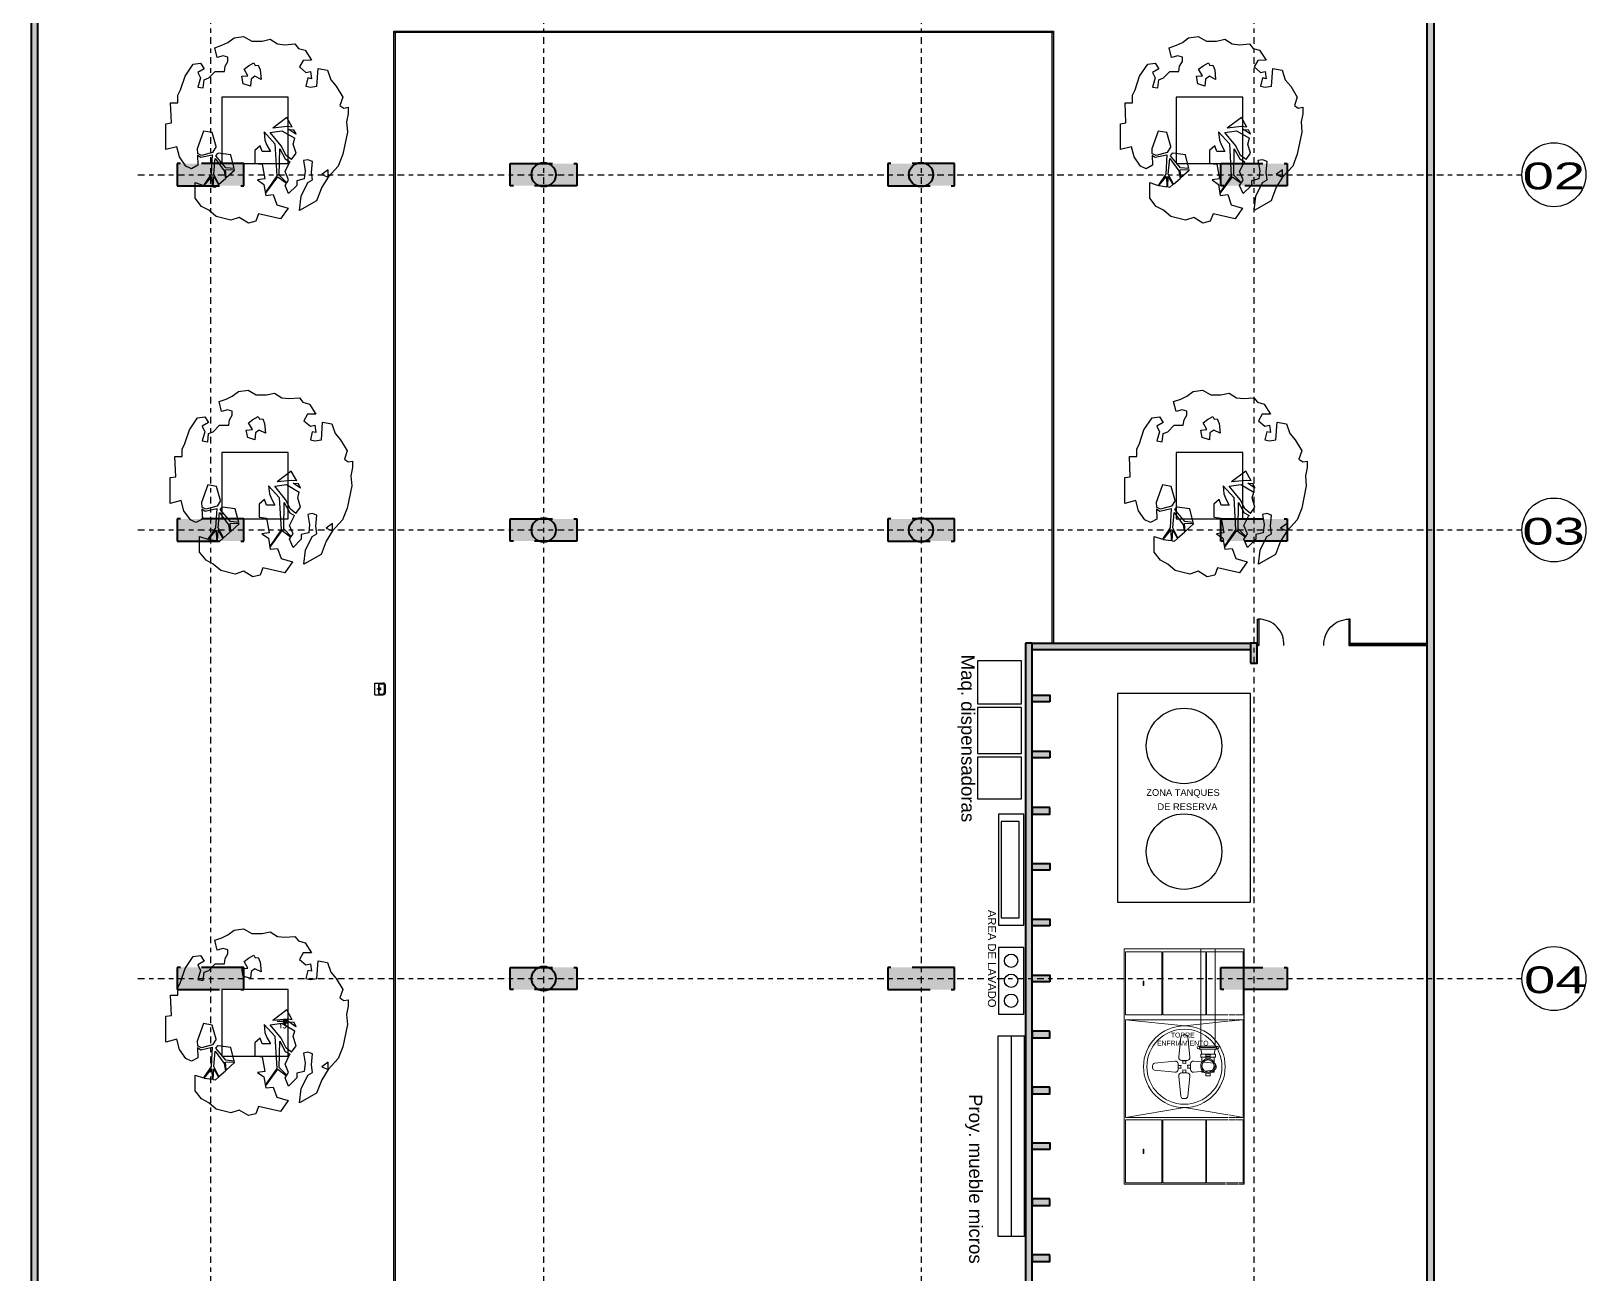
# Model space of a CAD drawing. Header units: millimetres. Extents: x -1568 to 288, y -22 to 892.
# Drawn here: x 238.93 to 273.95, y 0.4 to 28.36 of the extents above; entities that cross this region are included whole.
import ezdxf
from ezdxf.enums import TextEntityAlignment as Align

# ---------------------------------------------------------------- set-up
doc = ezdxf.new("R2010")
doc.units = ezdxf.units.MM
for name, pattern in [('CENTER', [0.7, 0.3, -0.2, 0, -0.2]), ('HIDDEN', [9.525, 6.35, -3.175]), ('HIDDEN2', [4.7625, 3.175, -1.5875])]:
    doc.linetypes.add(name, pattern=pattern)
doc.layers.add('-CN-GYD-BANDEJA TIPO ESCALERA', color=140, linetype='Continuous', lineweight=18)
doc.layers.add('TEXTOS', color=7, linetype='Continuous', lineweight=20)
for name, color, linetype in [('-Texto', 7, 'Continuous'), ('AMOBLAMIENTO', 252, 'Continuous'), ('AREA PARQUEO', 253, 'Continuous'), ('EJE-ESTRUCTURA', 254, 'CENTER'), ('GG_ILUMINACIÓN 13', 210, 'Continuous'), ('GG_PISO 9', 8, 'Continuous'), ('JCA_COTAS', 252, 'Continuous'), ('JCA_HATCH 254', 252, 'Continuous'), ('JCA_TEXTO1', 251, 'Continuous'), ('JCA_TEXTO2', 252, 'Continuous'), ('PLO_CORONA', 251, 'Continuous')]:
    doc.layers.add(name, color=color, linetype=linetype)
doc.layers.add('A-HATCH CONCRETO', color=7, linetype='Continuous', true_color=0xb8b8b8)
doc.layers.add('HACHTCOLUMNA', color=7, linetype='Continuous', true_color=0x404040)
for name, color, linetype, lineweight, true_color in [('Conductos-1', 3, 'Continuous', 18, 0x00ff00), ('Estructura', 7, 'Continuous', 40, 0x383838), ('Muro', 7, 'Continuous', 40, 0x2b2b2b)]:
    doc.layers.add(name, color=color, linetype=linetype, lineweight=lineweight, true_color=true_color)
doc.styles.add('0.11', font='arial.ttf', dxfattribs={"height": 0.11})
doc.styles.add('CORPORATIVO', font='simplex.shx')
doc.styles.add('ROMAN', font='ROMANS', dxfattribs={"width": 1.2})
doc.styles.get("Standard").update_dxf_attribs({"font": 'arial.ttf'})
doc.styles.add('style2', font='arial.ttf', dxfattribs={"width": 1.5})

# ---------------------------------------------------------------- blocks, each defined once
blk = doc.blocks.new('Estructura cubierta')
at = {"layer": 'HACHTCOLUMNA'}
h = blk.add_hatch(color=256, dxfattribs=at)
h.paths.add_polyline_path([(1954.25, -5885.749), (1954.25, -5886.249), (1955.75, -5886.249), (1955.75, -5885.749)])
h.paths.add_polyline_path([(1963.25, -5885.749), (1963.25, -5886.249), (1961.75, -5886.249), (1961.75, -5885.749)])
h.paths.add_polyline_path([(1970.25, -5885.749), (1970.25, -5886.249), (1971.75, -5886.249), (1971.75, -5885.749)])
h.paths.add_polyline_path([(1979.248, -5885.749), (1979.248, -5886.249), (1977.748, -5886.249), (1977.748, -5885.749)])
h.paths.add_polyline_path([(1979.248, -5875.649), (1979.248, -5876.149), (1977.748, -5876.149), (1977.748, -5875.649)])
h.paths.add_polyline_path([(1970.25, -5875.649), (1970.25, -5876.149), (1971.75, -5876.149), (1971.75, -5875.649)])
h.paths.add_polyline_path([(1963.25, -5875.649), (1963.25, -5876.149), (1961.75, -5876.149), (1961.75, -5875.649)])
h.paths.add_polyline_path([(1954.25, -5875.649), (1954.25, -5876.149), (1955.75, -5876.149), (1955.75, -5875.649)])
h.paths.add_polyline_path([(1954.25, -5867.649), (1954.25, -5868.149), (1955.75, -5868.149), (1955.75, -5867.649)])
h.paths.add_polyline_path([(1963.25, -5867.649), (1963.25, -5868.149), (1961.75, -5868.149), (1961.75, -5867.649)])
h.paths.add_polyline_path([(1970.25, -5867.649), (1970.25, -5868.149), (1971.75, -5868.149), (1971.75, -5867.649)])
h.paths.add_polyline_path([(1979.248, -5867.649), (1979.248, -5868.149), (1977.748, -5868.149), (1977.748, -5867.649)])
h.paths.add_polyline_path([(1962.75, -5859.124), (1962.25, -5859.124), (1962.25, -5857.624), (1962.75, -5857.624)])
h.paths.add_polyline_path([(1955.25, -5859.124), (1954.75, -5859.124), (1954.75, -5857.624), (1955.25, -5857.624)])
at = {"layer": 'EJE-ESTRUCTURA', "ltscale": 0.5}
for p, q in [((1955, -5855.354), (1955, -5914.914)), ((1962.5, -5855.354), (1962.5, -5914.914)), ((1971, -5855.354), (1971, -5914.914)), ((1978.498, -5855.354), (1978.498, -5914.914)), ((1978.498, -5855.354), (1978.498, -5914.914)), ((1953.363, -5867.899), (1984.533, -5867.899)), ((1953.363, -5875.899), (1984.533, -5875.899)), ((1953.363, -5885.999), (1984.533, -5885.999))]:
    blk.add_line(p, q, dxfattribs=at)
at = {"layer": 'Estructura', "linetype": 'HIDDEN2', "ltscale": 0.3}
for points in [[(1954.25, -5867.649), (1954.25, -5868.149), (1955.75, -5868.149), (1955.75, -5867.649)], [(1963.25, -5867.649), (1963.25, -5868.149), (1961.75, -5868.149), (1961.75, -5867.649)], [(1970.25, -5867.649), (1970.25, -5868.149), (1971.75, -5868.149), (1971.75, -5867.649)], [(1979.248, -5867.649), (1979.248, -5868.149), (1977.748, -5868.149), (1977.748, -5867.649)], [(1954.25, -5875.649), (1954.25, -5876.149), (1955.75, -5876.149), (1955.75, -5875.649)], [(1963.25, -5875.649), (1963.25, -5876.149), (1961.75, -5876.149), (1961.75, -5875.649)], [(1970.25, -5875.649), (1970.25, -5876.149), (1971.75, -5876.149), (1971.75, -5875.649)], [(1979.248, -5875.649), (1979.248, -5876.149), (1977.748, -5876.149), (1977.748, -5875.649)], [(1954.25, -5885.749), (1954.25, -5886.249), (1955.75, -5886.249), (1955.75, -5885.749)], [(1963.25, -5885.749), (1963.25, -5886.249), (1961.75, -5886.249), (1961.75, -5885.749)], [(1970.25, -5885.749), (1970.25, -5886.249), (1971.75, -5886.249), (1971.75, -5885.749)], [(1979.248, -5885.749), (1979.248, -5886.249), (1977.748, -5886.249), (1977.748, -5885.749)]]:
    blk.add_lwpolyline(points, close=True, dxfattribs=at)
at = {"layer": 'JCA_TEXTO1', "linetype": 'Continuous'}
for centre in [(1985.253, -5867.899), (1985.253, -5875.899), (1985.253, -5885.999)]:
    blk.add_circle(centre, 0.72, dxfattribs=at)
at = {"layer": 'JCA_TEXTO2', "style": 'style2', "width": 1.5}
for s, p in [('02', (1984.549, -5868.229)), ('03', (1984.542, -5876.229)), ('04', (1984.58, -5886.329))]:
    blk.add_text(s, height=0.6031, rotation=0.0293, dxfattribs=at).set_placement(p)
blk = doc.blocks.new('P8P1P161')
for p, q in [((-0.13, 0), (0.13, 0)), ((-0.13, 0), (-0.13, -0.123)), ((0.13, 0), (0.13, -0.123)), ((-0.13, -0.123), (-0.13, -0.19)), ((-0.115, -0.116), (-0.115, -0.183)), ((-0.1, -0.093), (0.1, -0.093)), ((-0.1, -0.101), (0.1, -0.101)), ((-0.08, -0.218), (0.08, -0.218)), ((-0.08, -0.24), (0.08, -0.24)), ((-0.024, -0.13), (-0.024, -0.114)), ((-0.024, -0.114), (-0.016, -0.114)), ((-0.016, -0.13), (-0.024, -0.13)), ((-0.016, -0.114), (-0.016, -0.13)), ((-0.004, -0.114), (0.004, -0.114)), ((-0.004, -0.13), (-0.004, -0.114)), ((0.004, -0.13), (-0.004, -0.13)), ((0.004, -0.114), (0.004, -0.13)), ((0.016, -0.13), (0.016, -0.114)), ((0.016, -0.114), (0.024, -0.114)), ((0.024, -0.13), (0.016, -0.13)), ((0.024, -0.114), (0.024, -0.13)), ((0.115, -0.116), (0.115, -0.183)), ((0.13, -0.123), (0.13, -0.19))]:
    blk.add_line(p, q)
blk.add_circle((0, -0.064), 0.00632)
for centre, radius, start, end in [((-0.1, -0.123), 0.03, 90, 180), ((-0.08, -0.19), 0.05, 180, 270), ((-0.1, -0.116), 0.0149, 90, 180), ((-0.08, -0.183), 0.0349, 180, 270), ((0.08, -0.183), 0.0349, 270, 0), ((0.08, -0.19), 0.05, 270, 0), ((0.1, -0.123), 0.03, 0, 90), ((0.1, -0.116), 0.0149, 0, 90)]:
    blk.add_arc(centre, radius, start, end)
at = {"style": 'ROMAN', "width": 1.2}
for tag, flags, p in [('CODIN', 3, (0.018, -0.647)), ('CODIN0', 1, (-0.032, -0.975))]:
    blk.add_attdef(tag, text='', height=0.21, dxfattribs=dict(at, flags=flags)).set_placement(p, align=Align.MIDDLE)
blk = doc.blocks.new('ap-2')
for points in [[(-184.365, -96.715), (-184.25, -96.709), (-184.209, -96.782), (-184.24, -96.844), (-184.343, -96.916), (-184.457, -96.947), (-184.426, -97.071), (-184.716, -97.071), (-184.726, -97.009), (-184.954, -97.019), (-184.954, -96.936), (-185.037, -96.936), (-185.099, -96.905), (-185.254, -96.855), (-185.389, -96.763), (-185.399, -96.68), (-185.337, -96.639), (-185.295, -96.711), (-185.233, -96.68), (-185.13, -96.711), (-185.12, -96.649), (-185.213, -96.639), (-185.233, -96.587), (-185.306, -96.515), (-185.306, -96.412), (-185.367, -96.404), (-185.418, -96.373), (-185.465, -96.372), (-185.48, -96.425), (-185.461, -96.494), (-185.572, -96.521), (-185.601, -96.441), (-185.632, -96.373), (-185.685, -96.303), (-185.699, -96.195), (-185.647, -96.102), (-185.647, -95.988), (-185.668, -95.896), (-185.616, -95.813), (-185.606, -95.73), (-185.616, -95.617), (-185.564, -95.576), (-185.544, -95.503), (-185.431, -95.43), (-185.43, -95.524), (-185.357, -95.565), (-185.295, -95.493), (-185.306, -95.441), (-185.223, -95.431), (-185.233, -95.472), (-185.14, -95.493), (-185.13, -95.441), (-185.14, -95.369), (-185.34, -95.356), (-185.32, -95.251), (-185.213, -95.214), (-185.14, -95.152), (-185.016, -95.079), (-184.923, -95.11), (-184.892, -95.068), (-184.902, -95.017), (-184.83, -95.017), (-184.737, -95.037), (-184.623, -95.027), (-184.374, -95.079), (-184.24, -95.13), (-184.116, -95.244), (-184.199, -95.244), (-184.147, -95.316), (-184.116, -95.244), (-184.002, -95.316), (-183.849, -95.373), (-183.741, -95.565), (-183.901, -95.547), (-184.054, -95.471), (-184.085, -95.419), (-184.168, -95.43), (-184.292, -95.419), (-184.312, -95.471), (-184.302, -95.522), (-184.188, -95.502), (-184.095, -95.512), (-184.074, -95.595), (-184.023, -95.595), (-183.93, -95.688), (-184.023, -95.729), (-184.047, -95.713)], [(-184.678, -95.647), (-184.788, -95.708), (-184.669, -95.868)], [(-184.678, -95.647), (-184.685, -95.704), (-184.669, -95.868)], [(-184.598, -95.606), (-184.652, -95.685), (-184.648, -95.63)], [(-184.598, -95.606), (-184.602, -95.605), (-184.648, -95.63)], [(-184.619, -95.895), (-184.639, -95.763), (-184.554, -95.618)], [(-184.625, -95.965), (-184.533, -95.955), (-184.476, -95.932), (-184.406, -95.894), (-184.406, -95.987), (-184.468, -96.008), (-184.416, -96.069), (-184.271, -96.069), (-184.261, -95.987), (-184.095, -95.956), (-184.085, -96.038), (-184.033, -95.966), (-183.909, -95.946), (-183.919, -95.863), (-183.805, -95.822), (-183.767, -95.695), (-183.645, -95.78), (-183.702, -96.028), (-183.702, -96.028), (-183.619, -96.059), (-183.598, -96.142), (-183.661, -96.245), (-183.63, -96.338), (-183.671, -96.503), (-183.743, -96.586), (-183.743, -96.586), (-183.785, -96.668), (-183.878, -96.74), (-184.054, -96.74), (-184.023, -96.647), (-184.023, -96.646)], [(-184.313, -95.655), (-184.359, -95.717), (-184.469, -95.772), (-184.619, -95.895)], [(-184.313, -95.655), (-184.385, -95.605), (-184.488, -95.636), (-184.554, -95.618)], [(-184.053, -95.708), (-184.139, -95.793), (-184.435, -95.789), (-184.321, -95.726), (-184.29, -95.671)], [(-184.053, -95.708), (-184.085, -95.688), (-184.178, -95.729), (-184.281, -95.677), (-184.29, -95.671)], [(-184.12, -95.809), (-184.047, -95.713)], [(-184.625, -95.965), (-184.492, -95.843), (-184.13, -95.823)], [(-184.13, -95.823), (-183.939, -95.951)], [(-183.93, -95.949), (-184.12, -95.809)], [(-185.333, -96.19), (-185.369, -96.14), (-185.403, -96.079), (-185.373, -96.064), (-185.377, -96.03), (-185.325, -96.009), (-185.216, -95.999), (-185.251, -96.068), (-185.22, -96.112), (-185.14, -96.119), (-185.166, -96.199), (-185.252, -96.215), (-185.256, -96.146), (-185.333, -96.19)], [(-184.212, -96.3), (-184.366, -96.338), (-184.385, -96.482), (-184.386, -96.483)], [(-184.212, -96.3), (-184.221, -96.394), (-184.356, -96.508), (-184.386, -96.483)], [(-184.037, -96.473), (-184.15, -96.532), (-184.324, -96.516), (-184.186, -96.414), (-184.102, -96.4)], [(-184.111, -96.39), (-184.194, -96.296), (-184.203, -96.298)], [(-184.111, -96.39), (-184.198, -96.398), (-184.203, -96.298)], [(-184.037, -96.473), (-184.102, -96.4)], [(-184.459, -96.504), (-184.617, -96.549), (-184.633, -96.647), (-184.435, -96.718), (-184.382, -96.716)], [(-184.459, -96.504), (-184.395, -96.544), (-184.36, -96.67), (-184.382, -96.716)], [(-184.365, -96.715), (-184.34, -96.678), (-184.368, -96.548), (-184.15, -96.56), (-184.023, -96.646)], [(-184.006, -96.537), (-184.123, -96.532), (-184.032, -96.479)], [(-184.021, -96.639), (-184.123, -96.552), (-184.007, -96.549)], [(-184.006, -96.537), (-184.002, -96.513), (-184.032, -96.479)], [(-184.021, -96.639), (-184.007, -96.549)]]:
    blk.add_lwpolyline(points)
blk = doc.blocks.new('GG_SPOT JARDIN')
for p, q in [((-30, 45), (-30, -25)), ((30, 45), (-30, 45)), ((-4, 57), (-4, 61)), ((-2, 45), (-2, 65)), ((-2, 65), (2, 65)), ((2, 65), (2, 68)), ((2, 68), (8, 68)), ((2, 65), (2, 45)), ((2, 54), (2, 50)), ((2, 50), (8, 50)), ((8, 68), (8, 65)), ((8, 65), (8, 54)), ((8, 50), (8, 54)), ((10, 57), (10, 61)), ((30, -25), (30, 45)), ((-30, -25), (30, -25)), ((-30, -27), (30, -27)), ((-30, -27), (-30, -45)), ((-30, -45), (30, -45)), ((30, -45), (30, -27))]:
    blk.add_line(p, q)
at = {"color": 8}
for p, q in [((-28, -25), (-28, 45)), ((-26, -25), (-26, 45)), ((-23, -25), (-23, 45)), ((-19, -25), (-19, 45)), ((-15, -25), (-15, 45)), ((-11, -25), (-11, 45)), ((-6, -25), (-6, 45)), ((0, -25), (0, 45)), ((6, -25), (6, 45)), ((11, -25), (11, 45)), ((15, -25), (15, 45)), ((19, -25), (19, 45)), ((23, -25), (23, 45)), ((26, -25), (26, 45)), ((28, -25), (28, 45))]:
    blk.add_line(p, q, dxfattribs=at)
for points in [[(-5, 45), (-5, 47), (-2, 47)], [(-4, 61), (-2, 61)], [(-4, 57), (-2, 57)], [(2, 47), (5, 47), (5, 45)], [(10, 61), (8, 61)], [(10, 57), (8, 57)], [(-28, -25), (-28, -27)], [(28, -25), (28, -27)]]:
    blk.add_lwpolyline(points)
at = {"color": 61, "true_color": 0xedee99}
blk.add_lwpolyline([(0, -45), (0, -184)], dxfattribs=at)
for start, end in [(244.3538, 170.4059), (189.5941, 211.845)]:
    blk.add_arc((8, 59), 12, start, end)
at = {"color": 7, "style": 'CORPORATIVO', "flags": 1}
for tag, p in [('TIPOCONTROL', (-37, 0)), ('CONTROL', (-37, 10)), ('ACTUADOR', (-37, -10))]:
    blk.add_attdef(tag, text='', height=2, dxfattribs=at).set_placement(p, align=Align.MIDDLE_RIGHT)
at = {"color": 7, "style": 'CORPORATIVO'}
blk.add_attdef('IDENTIFICACION', text='', height=2, dxfattribs=at).set_placement((2, 111), align=Align.BOTTOM_CENTER)
at = {"color": 7, "style": 'CORPORATIVO', "flags": 1}
for tag, p in [('FABRICANTE', (32, 16)), ('REFERENCIA', (32, 5)), ('LOCALIZACION', (32, -5)), ('POTENCIA', (32, -16))]:
    blk.add_attdef(tag, text='', height=2, dxfattribs=at).set_placement(p, align=Align.MIDDLE_LEFT)
at = {"color": 7, "style": 'CORPORATIVO'}
blk.add_attdef('CIRCUITO', text='', height=2, dxfattribs=at).set_placement((55, -79), align=Align.TOP_LEFT)
blk = doc.blocks.new('a.a')
at = {"layer": 'Conductos-1', "color": 251, "true_color": 0x636466}
for p, q in [((523793.629, -272221.356), (523790.929, -272221.356)), ((523790.929, -272221.356), (523790.929, -272226.656)), ((523792.657, -272221.366), (523792.657, -272221.416)), ((523792.981, -272221.416), (523792.981, -272221.366)), ((523793.629, -272226.656), (523793.629, -272221.356)), ((523793.63, -272221.356), (523793.629, -272221.356)), ((523793.629, -272226.656), (523793.629, -272221.356)), ((523793.63, -272221.356), (523793.63, -272226.656)), ((523791.779, -272221.426), (523790.959, -272221.426)), ((523790.959, -272221.426), (523790.959, -272222.846)), ((523791.779, -272222.846), (523791.779, -272221.426)), ((523792.767, -272221.426), (523791.799, -272221.426)), ((523791.799, -272221.426), (523791.799, -272222.846)), ((523792.657, -272221.436), (523792.657, -272222.156)), ((523792.767, -272222.165), (523792.767, -272221.426)), ((523793.614, -272221.426), (523792.787, -272221.426)), ((523792.787, -272221.426), (523792.787, -272222.165)), ((523792.981, -272222.156), (523792.981, -272221.436)), ((523793.614, -272222.846), (523793.614, -272221.426)), ((523791.377, -272222.086), (523791.362, -272222.086)), ((523791.362, -272222.086), (523791.362, -272222.186)), ((523791.377, -272222.186), (523791.377, -272222.086)), ((523791.362, -272222.186), (523791.377, -272222.186)), ((523792.657, -272222.156), (523792.657, -272222.836)), ((523792.767, -272222.846), (523792.767, -272222.165)), ((523792.787, -272222.165), (523792.787, -272222.846)), ((523792.981, -272222.836), (523792.981, -272222.156)), ((523790.959, -272222.846), (523791.779, -272222.846)), ((523790.959, -272225.153), (523790.959, -272222.953)), ((523792.286, -272223.092), (523790.959, -272222.953)), ((523790.959, -272222.953), (523793.267, -272222.953)), ((523791.799, -272222.846), (523792.767, -272222.846)), ((523793.267, -272222.99), (523792.286, -272223.092)), ((523792.657, -272222.856), (523792.657, -272222.943)), ((523792.657, -272222.963), (523792.657, -272223.161)), ((523792.787, -272222.846), (523793.267, -272222.846)), ((523792.981, -272222.943), (523792.981, -272222.856)), ((523792.981, -272223.395), (523792.981, -272222.963)), ((523793.287, -272222.846), (523793.436, -272222.846)), ((523793.287, -272222.953), (523793.436, -272222.953)), ((523793.436, -272222.972), (523793.287, -272222.987)), ((523793.456, -272222.846), (523793.614, -272222.846)), ((523793.614, -272222.953), (523793.456, -272222.97)), ((523793.456, -272222.953), (523793.614, -272222.953)), ((523793.614, -272222.953), (523793.614, -272225.153)), ((523792.208, -272223.342), (523792.16, -272223.801)), ((523792.311, -272223.297), (523792.259, -272223.297)), ((523792.41, -272223.801), (523792.362, -272223.342)), ((523792.657, -272223.183), (523792.657, -272223.243)), ((523792.657, -272223.264), (523792.657, -272223.58)), ((523792.981, -272223.514), (523792.981, -272223.426)), ((523792.635, -272223.56), (523792.601, -272223.56)), ((523792.601, -272223.606), (523792.635, -272223.606)), ((523792.628, -272223.548), (523792.628, -272223.618)), ((523792.628, -272223.548), (523792.981, -272223.548)), ((523793.009, -272223.618), (523792.628, -272223.618)), ((523792.635, -272223.606), (523792.635, -272223.56)), ((523792.654, -272223.731), (523792.654, -272223.801)), ((523792.654, -272223.731), (523792.819, -272223.731)), ((523792.819, -272223.801), (523792.654, -272223.801)), ((523792.981, -272223.58), (523792.657, -272223.58)), ((523792.657, -272223.618), (523792.682, -272223.731)), ((523792.682, -272223.803), (523792.682, -272223.801)), ((523792.682, -272223.811), (523792.682, -272223.803)), ((523792.682, -272223.819), (523792.682, -272223.811)), ((523792.682, -272223.826), (523792.682, -272223.819)), ((523792.682, -272223.834), (523792.682, -272223.826)), ((523792.682, -272223.842), (523792.682, -272223.834)), ((523792.682, -272223.85), (523792.682, -272223.842)), ((523792.682, -272223.857), (523792.682, -272223.85)), ((523792.682, -272223.865), (523792.682, -272223.857)), ((523792.682, -272223.872), (523792.682, -272223.865)), ((523792.868, -272223.743), (523792.769, -272223.743)), ((523792.769, -272223.789), (523792.769, -272223.743)), ((523792.868, -272223.78), (523792.769, -272223.78)), ((523792.769, -272223.803), (523792.769, -272223.78)), ((523792.769, -272223.789), (523792.868, -272223.789)), ((523792.769, -272223.84), (523792.769, -272223.803)), ((523792.819, -272223.731), (523792.984, -272223.731)), ((523792.984, -272223.801), (523792.819, -272223.801)), ((523792.868, -272223.743), (523792.868, -272223.789)), ((523792.868, -272223.78), (523792.868, -272223.803)), ((523792.868, -272223.803), (523792.868, -272223.84)), ((523792.955, -272223.731), (523792.981, -272223.618)), ((523792.955, -272223.801), (523792.955, -272223.809)), ((523792.955, -272223.809), (523792.955, -272223.817)), ((523792.955, -272223.817), (523792.955, -272223.824)), ((523792.955, -272223.824), (523792.955, -272223.832)), ((523792.955, -272223.832), (523792.955, -272223.84)), ((523792.955, -272223.84), (523792.955, -272223.847)), ((523792.955, -272223.847), (523792.955, -272223.855)), ((523792.955, -272223.855), (523792.955, -272223.863)), ((523792.955, -272223.863), (523792.955, -272223.87)), ((523792.955, -272223.87), (523792.955, -272223.877)), ((523792.981, -272223.58), (523792.981, -272223.549)), ((523792.984, -272223.801), (523792.984, -272223.731)), ((523793.003, -272223.585), (523793.003, -272223.606)), ((523793.003, -272223.606), (523793.015, -272223.606)), ((523793.004, -272223.548), (523793.009, -272223.548)), ((523793.009, -272223.558), (523793.009, -272223.548)), ((523793.009, -272223.618), (523793.009, -272223.596)), ((523793.037, -272223.56), (523793.01, -272223.56)), ((523793.631, -272223.67), (523793.631, -272224.37)), ((523791.57, -272223.986), (523791.57, -272224.038)), ((523792.074, -272223.887), (523791.615, -272223.935)), ((523791.615, -272224.089), (523792.074, -272224.137)), ((523792.145, -272224.074), (523792.145, -272223.95)), ((523792.215, -272223.984), (523792.149, -272223.984)), ((523792.149, -272223.984), (523792.149, -272224.046)), ((523792.149, -272224.046), (523792.215, -272224.046)), ((523792.223, -272223.872), (523792.347, -272223.872)), ((523792.347, -272224.152), (523792.223, -272224.152)), ((523792.254, -272223.877), (523792.254, -272223.943)), ((523792.316, -272223.877), (523792.254, -272223.877)), ((523792.254, -272224.082), (523792.254, -272224.148)), ((523792.254, -272224.148), (523792.316, -272224.148)), ((523792.316, -272223.943), (523792.316, -272223.877)), ((523792.316, -272224.148), (523792.316, -272224.082)), ((523792.421, -272223.981), (523792.355, -272223.981)), ((523792.355, -272224.043), (523792.421, -272224.043)), ((523792.421, -272224.043), (523792.421, -272223.981)), ((523792.425, -272223.95), (523792.425, -272224.074)), ((523792.955, -272223.935), (523792.496, -272223.887)), ((523792.496, -272224.137), (523792.955, -272224.089)), ((523792.682, -272223.879), (523792.682, -272223.872)), ((523792.682, -272223.886), (523792.682, -272223.879)), ((523792.682, -272223.893), (523792.682, -272223.886)), ((523792.682, -272223.896), (523792.682, -272223.893)), ((523792.682, -272223.984), (523792.682, -272223.982)), ((523792.682, -272223.987), (523792.682, -272223.984)), ((523792.682, -272223.989), (523792.682, -272223.987)), ((523792.682, -272223.991), (523792.682, -272223.989)), ((523792.682, -272223.993), (523792.682, -272223.991)), ((523792.682, -272223.995), (523792.682, -272223.993)), ((523792.682, -272223.996), (523792.682, -272223.995)), ((523792.682, -272223.997), (523792.682, -272223.996)), ((523792.682, -272223.996), (523792.682, -272223.996)), ((523792.682, -272223.999), (523792.682, -272223.997)), ((523792.682, -272223.997), (523792.682, -272223.997)), ((523792.682, -272224.004), (523792.682, -272223.999)), ((523792.683, -272224.009), (523792.682, -272224.004)), ((523792.682, -272224.108), (523792.682, -272224.088)), ((523792.682, -272224.134), (523792.682, -272224.128)), ((523792.682, -272224.134), (523792.728, -272224.134)), ((523792.683, -272224.015), (523792.683, -272224.009)), ((523792.684, -272224.02), (523792.683, -272224.015)), ((523792.685, -272224.026), (523792.684, -272224.02)), ((523792.686, -272224.031), (523792.685, -272224.026)), ((523792.688, -272224.036), (523792.686, -272224.031)), ((523792.69, -272224.041), (523792.688, -272224.036)), ((523792.691, -272224.047), (523792.69, -272224.041)), ((523792.694, -272224.052), (523792.691, -272224.047)), ((523792.696, -272224.057), (523792.694, -272224.052)), ((523792.698, -272224.061), (523792.696, -272224.057)), ((523792.701, -272224.066), (523792.698, -272224.061)), ((523792.704, -272224.071), (523792.701, -272224.066)), ((523792.707, -272224.075), (523792.704, -272224.071)), ((523792.71, -272224.08), (523792.707, -272224.075)), ((523792.713, -272224.084), (523792.71, -272224.08)), ((523792.717, -272224.088), (523792.713, -272224.084)), ((523792.721, -272224.092), (523792.717, -272224.088)), ((523792.725, -272224.096), (523792.721, -272224.092)), ((523792.729, -272224.1), (523792.725, -272224.096)), ((523792.732, -272224.102), (523792.729, -272224.1)), ((523792.761, -272224.121), (523792.759, -272224.12)), ((523792.766, -272224.123), (523792.761, -272224.121)), ((523792.771, -272224.125), (523792.766, -272224.123)), ((523792.769, -272224.191), (523792.769, -272224.155)), ((523792.769, -272224.215), (523792.769, -272224.191)), ((523792.769, -272224.215), (523792.868, -272224.215)), ((523792.776, -272224.127), (523792.771, -272224.125)), ((523792.781, -272224.128), (523792.776, -272224.127)), ((523792.786, -272224.13), (523792.781, -272224.128)), ((523792.792, -272224.131), (523792.786, -272224.13)), ((523792.797, -272224.132), (523792.792, -272224.131)), ((523792.802, -272224.133), (523792.797, -272224.132)), ((523792.808, -272224.133), (523792.802, -272224.133)), ((523792.813, -272224.133), (523792.808, -272224.133)), ((523792.819, -272224.134), (523792.813, -272224.133)), ((523792.82, -272224.134), (523792.819, -272224.134)), ((523792.826, -272224.133), (523792.82, -272224.134)), ((523792.831, -272224.133), (523792.826, -272224.133)), ((523792.836, -272224.132), (523792.831, -272224.133)), ((523792.842, -272224.132), (523792.836, -272224.132)), ((523792.847, -272224.131), (523792.842, -272224.132)), ((523792.853, -272224.129), (523792.847, -272224.131)), ((523792.858, -272224.128), (523792.853, -272224.129)), ((523792.863, -272224.126), (523792.858, -272224.128)), ((523792.868, -272224.124), (523792.863, -272224.126)), ((523792.873, -272224.122), (523792.868, -272224.124)), ((523792.868, -272224.155), (523792.868, -272224.191)), ((523792.868, -272224.191), (523792.868, -272224.215)), ((523792.878, -272224.12), (523792.873, -272224.122)), ((523792.883, -272224.117), (523792.878, -272224.12)), ((523792.888, -272224.115), (523792.883, -272224.117)), ((523792.892, -272224.112), (523792.888, -272224.115)), ((523792.897, -272224.109), (523792.892, -272224.112)), ((523792.901, -272224.106), (523792.897, -272224.109)), ((523792.903, -272224.105), (523792.901, -272224.106)), ((523792.955, -272224.134), (523792.91, -272224.134)), ((523792.928, -272224.079), (523792.926, -272224.082)), ((523792.931, -272224.074), (523792.928, -272224.079)), ((523792.934, -272224.07), (523792.931, -272224.074)), ((523792.937, -272224.065), (523792.934, -272224.07)), ((523792.94, -272224.06), (523792.937, -272224.065)), ((523792.942, -272224.055), (523792.94, -272224.06)), ((523792.944, -272224.05), (523792.942, -272224.055)), ((523792.946, -272224.045), (523792.944, -272224.05)), ((523792.948, -272224.04), (523792.946, -272224.045)), ((523792.95, -272224.035), (523792.948, -272224.04)), ((523792.951, -272224.03), (523792.95, -272224.035)), ((523792.952, -272224.024), (523792.951, -272224.03)), ((523792.953, -272224.019), (523792.952, -272224.024)), ((523792.954, -272224.013), (523792.953, -272224.019)), ((523792.955, -272224.008), (523792.954, -272224.013)), ((523792.955, -272223.877), (523792.955, -272223.884)), ((523792.955, -272223.884), (523792.955, -272223.891)), ((523792.955, -272223.891), (523792.955, -272223.898)), ((523792.955, -272223.898), (523792.955, -272223.905)), ((523792.955, -272223.981), (523792.955, -272223.984)), ((523792.955, -272223.984), (523792.955, -272223.986)), ((523792.955, -272223.986), (523792.955, -272223.989)), ((523792.955, -272223.989), (523792.955, -272223.991)), ((523792.955, -272223.991), (523792.955, -272223.993)), ((523792.955, -272223.993), (523792.955, -272223.994)), ((523792.955, -272223.994), (523792.955, -272223.995)), ((523792.955, -272223.995), (523792.955, -272223.996)), ((523792.955, -272223.996), (523792.955, -272223.997)), ((523792.955, -272223.997), (523792.955, -272224.003)), ((523792.955, -272223.997), (523792.955, -272223.997)), ((523792.955, -272223.997), (523792.955, -272223.997)), ((523792.955, -272224.003), (523792.955, -272224.008)), ((523792.955, -272224.099), (523792.955, -272224.134)), ((523793, -272224.038), (523793, -272223.986)), ((523792.16, -272224.223), (523792.208, -272224.682)), ((523792.362, -272224.682), (523792.41, -272224.223)), ((523792.259, -272224.727), (523792.311, -272224.727)), ((523790.959, -272225.153), (523792.286, -272224.932)), ((523793.267, -272225.153), (523790.959, -272225.153)), ((523791.779, -272225.206), (523790.959, -272225.206)), ((523790.959, -272225.206), (523790.959, -272226.626)), ((523791.779, -272226.626), (523791.779, -272225.206)), ((523792.767, -272225.206), (523791.799, -272225.206)), ((523791.799, -272225.206), (523791.799, -272226.626)), ((523793.267, -272225.096), (523792.286, -272224.932)), ((523792.767, -272225.805), (523792.767, -272225.206)), ((523793.267, -272225.206), (523792.787, -272225.206)), ((523792.787, -272225.206), (523792.787, -272226.103)), ((523793.436, -272225.124), (523793.287, -272225.099)), ((523793.436, -272225.153), (523793.287, -272225.153)), ((523793.436, -272225.206), (523793.287, -272225.206)), ((523793.614, -272225.153), (523793.456, -272225.127)), ((523793.614, -272225.153), (523793.456, -272225.153)), ((523793.614, -272225.206), (523793.456, -272225.206)), ((523793.614, -272226.626), (523793.614, -272225.206)), ((523791.377, -272225.866), (523791.362, -272225.866)), ((523791.362, -272225.866), (523791.362, -272225.966)), ((523791.362, -272225.966), (523791.377, -272225.966)), ((523791.377, -272225.966), (523791.377, -272225.866)), ((523792.767, -272226.626), (523792.767, -272225.805)), ((523792.787, -272226.103), (523792.787, -272226.626)), ((523790.929, -272226.656), (523793.215, -272226.656)), ((523790.959, -272226.626), (523791.779, -272226.626)), ((523791.799, -272226.626), (523792.767, -272226.626)), ((523792.787, -272226.626), (523793.215, -272226.626)), ((523793.235, -272226.626), (523793.488, -272226.626)), ((523793.235, -272226.656), (523793.488, -272226.656)), ((523793.508, -272226.626), (523793.614, -272226.626)), ((523793.508, -272226.656), (523793.629, -272226.656)), ((523793.629, -272226.656), (523793.63, -272226.656))]:
    blk.add_line(p, q, dxfattribs=at)
for centre, radius, start, end in [((523792.286, -272224.012), 0.92, 90, 270), ((523792.286, -272224.012), 0.845, 90, 270), ((523792.286, -272224.012), 0.92, 270, 90), ((523792.286, -272224.012), 0.845, 270, 90), ((523792.259, -272223.348), 0.0508, 90, 174), ((523792.311, -272223.348), 0.0508, 6, 90), ((523792.223, -272223.809), 0.0635, 173, 270), ((523792.347, -272223.809), 0.0635, 270, 7), ((523792.601, -272223.583), 0.0233, 90, 270), ((523792.819, -272223.997), 0.165, 90, 142.3893), ((523792.819, -272223.997), 0.137, 90, 135.0594), ((523792.819, -272223.997), 0.137, 33.5295, 134.4564), ((523792.819, -272223.997), 0.165, 105.8136, 107.4576), ((523792.819, -272223.997), 0.165, 90, 103.6276), ((523792.819, -272223.997), 0.165, 25.0195, 90), ((523792.819, -272223.997), 0.165, 76.3724, 90), ((523792.819, -272223.997), 0.137, 33.2204, 90), ((523792.819, -272223.997), 0.165, 72.5424, 74.1864), ((523793.037, -272223.583), 0.0233, 274.4547, 90), ((523791.62, -272223.986), 0.0508, 96, 180), ((523791.62, -272224.038), 0.0508, 180, 264), ((523792.082, -272223.95), 0.0635, 0, 97), ((523792.082, -272224.074), 0.0635, 263, 0), ((523792.223, -272224.215), 0.0635, 90, 187), ((523792.289, -272224.015), 0.08, 156.9677, 203.0323), ((523792.285, -272224.016), 0.08, 66.9677, 113.0323), ((523792.285, -272224.008), 0.08, 246.9677, 293.0323), ((523792.347, -272224.215), 0.0635, 353, 90), ((523792.281, -272224.012), 0.08, 336.9677, 23.0323), ((523792.488, -272223.95), 0.0635, 83, 180), ((523792.488, -272224.074), 0.0635, 180, 277), ((523792.819, -272223.997), 0.165, 150.4917, 221.6422), ((523792.819, -272223.997), 0.137, 144.8694, 180), ((523792.819, -272223.997), 0.137, 144.9316, 230.9653), ((523792.819, -272223.997), 0.137, 180, 231.3352), ((523792.819, -272223.997), 0.165, 230.9527, 270), ((523792.819, -272223.997), 0.137, 244.6072, 270), ((523792.819, -272223.997), 0.137, 245.0261, 306.8246), ((523792.819, -272223.997), 0.165, 252.5424, 254.1864), ((523792.819, -272223.997), 0.165, 256.3724, 270), ((523792.819, -272223.997), 0.165, 270, 321.0609), ((523792.819, -272223.997), 0.137, 270, 307.2877), ((523792.819, -272223.997), 0.165, 270, 283.6276), ((523792.819, -272223.997), 0.165, 285.8136, 287.4576), ((523792.819, -272223.997), 0.137, 321.049, 23.0799), ((523792.819, -272223.997), 0.137, 321.3209, 0), ((523792.819, -272223.997), 0.137, 0, 23.1018), ((523792.95, -272223.986), 0.0508, 0, 84), ((523792.95, -272224.038), 0.0508, 276, 0), ((523792.819, -272223.997), 0.165, 331.017, 13.942), ((523792.259, -272224.677), 0.0508, 186, 270), ((523792.311, -272224.677), 0.0508, 270, 354)]:
    blk.add_arc(centre, radius, start, end, dxfattribs=at)
blk = doc.blocks.new('PUERTA BAÑOS')
at = {"layer": 'AMOBLAMIENTO'}
h = blk.add_hatch(color=255, dxfattribs=at)
edge = h.paths.add_edge_path()
edge.add_line((-0.008, 0.002), (-0.008, -0.628))
edge.add_arc((-0.013, -0.628), 0.005, -90, 0, ccw=False)
edge.add_line((-0.013, -0.633), (-0.033, -0.633))
edge.add_arc((-0.033, -0.628), 0.005, 180, 270, ccw=False)
edge.add_line((-0.038, -0.628), (-0.038, -0.003))
edge.add_arc((-0.032, -0.003), 0.005, 90, 180, ccw=False)
edge.add_line((-0.033, 0.002), (-0.008, 0.002))
for p, q in [((0, 0), (-0.005, 0)), ((0, -0.06), (0, 0)), ((-0.03, -0.005), (-0.03, -0.02)), ((-0.005, 0), (-0.025, 0)), ((-0.025, -0.025), (-0.005, -0.025)), ((-0.005, -0.025), (-0.005, 0)), ((-0.005, 0), (-0.005, -0.06)), ((-0.005, -0.06), (0, -0.06))]:
    blk.add_line(p, q, dxfattribs=at)
blk.add_lwpolyline([(-0.008, 0.002), (-0.008, -0.628, -0.414214), (-0.013, -0.633), (-0.033, -0.633, -0.414214), (-0.038, -0.628), (-0.038, -0.003, -0.414214), (-0.033, 0.002)], format="xyb", close=True, dxfattribs=at)
blk.add_circle((-0.022, -0.013), 0.0025, dxfattribs=at)
at = {"layer": 'AMOBLAMIENTO', "ltscale": 0.1}
blk.add_arc((-0.034, -0.026), 0.607, 177.5483, 270.1437, dxfattribs=at)
at = {"layer": 'AMOBLAMIENTO'}
for centre, start, end in [((-0.025, -0.005), 90, 180), ((-0.025, -0.02), 180, 270)]:
    blk.add_arc(centre, 0.005, start, end, dxfattribs=at)
blk = doc.blocks.new('A$C2b4e84c0')
at = {"layer": 'A-HATCH CONCRETO', "ltscale": 0.01}
h = blk.add_hatch(color=256, dxfattribs=at)
h.dxf.hatch_style = 1
h.paths.add_polyline_path([(-1.393, 18.349), (-1.543, 18.349), (-1.543, -35.957), (-1.393, -35.957)])
h = blk.add_hatch(color=256, dxfattribs=at)
h.dxf.hatch_style = 1
h.paths.add_polyline_path([(30.049, -30.046), (29.899, -30.046), (29.899, 18.193), (30.049, 18.193)])
h = blk.add_hatch(color=256, dxfattribs=at)
h.dxf.hatch_style = 1
h.paths.add_polyline_path([(20.852, -18.157), (20.852, -18.007), (26.073, -18.007), (26.073, -18.157)])
h.paths.add_polyline_path([(20.851, -2.553), (20.852, -18.007), (21.002, -18.007), (21.001, -2.553)])
h.paths.add_polyline_path([(21.001, -2.553), (25.923, -2.553), (25.923, -2.703), (21.001, -2.703)])
h.paths.add_polyline_path([(25.923, -3.003), (26.073, -3.003), (26.073, -2.553), (25.923, -2.553)])
at = {"layer": 'A-HATCH CONCRETO', "linetype": 'HIDDEN', "ltscale": 0.3}
h = blk.add_hatch(color=256, dxfattribs=at)
h.dxf.hatch_style = 1
h.paths.add_polyline_path([(21.402, -3.877), (21.001, -3.877), (21.001, -3.727), (21.402, -3.727)])
h.paths.add_polyline_path([(21.402, -5.141), (21.001, -5.141), (21.001, -4.991), (21.402, -4.991)])
h.paths.add_polyline_path([(21.402, -6.255), (21.001, -6.255), (21.001, -6.405), (21.402, -6.405)])
h.paths.add_polyline_path([(21.402, -7.664), (21.001, -7.664), (21.001, -7.514), (21.402, -7.514)])
h.paths.add_polyline_path([(21.402, -8.923), (21.001, -8.923), (21.001, -8.773), (21.402, -8.773)])
h.paths.add_polyline_path([(21.402, -10.182), (21.001, -10.182), (21.001, -10.032), (21.402, -10.032)])
h.paths.add_polyline_path([(21.402, -11.291), (21.001, -11.291), (21.001, -11.441), (21.402, -11.441)])
h.paths.add_polyline_path([(21.402, -12.55), (21.001, -12.55), (21.001, -12.7), (21.402, -12.7)])
h.paths.add_polyline_path([(21.402, -13.959), (21.001, -13.959), (21.001, -13.809), (21.402, -13.809)])
h.paths.add_polyline_path([(21.402, -15.068), (21.001, -15.068), (21.001, -15.219), (21.402, -15.219)])
h.paths.add_polyline_path([(21.402, -16.328), (21.001, -16.328), (21.001, -16.478), (21.402, -16.478)])
at = {"layer": 'JCA_HATCH 254'}
h = blk.add_hatch(color=256, dxfattribs=at)
h.dxf.hatch_style = 1
h.paths.add_polyline_path([(6.628, 11.227), (21.481, 11.227), (21.481, 11.196), (6.628, 11.196)])
h = blk.add_hatch(color=256, dxfattribs=at)
h.dxf.hatch_style = 1
h.paths.add_polyline_path([(6.628, 11.197), (6.658, 11.197), (6.658, -23.607), (6.628, -23.607)])
h = blk.add_hatch(color=256, dxfattribs=at)
h.dxf.hatch_style = 1
h.paths.add_polyline_path([(21.451, 11.196), (21.481, 11.196), (21.481, -2.553), (21.451, -2.553)])
blk.add_line((6.628, 11.227), (21.002, 11.226))
for points in [[(6.628, 11.227), (21.481, 11.227), (21.481, 11.196), (6.628, 11.196)], [(6.628, 11.197), (6.658, 11.197), (6.658, -23.607), (6.628, -23.607)], [(21.451, 11.196), (21.481, 11.196), (21.481, -2.553), (21.451, -2.553)]]:
    blk.add_lwpolyline(points, close=True)
at = {"layer": 'AMOBLAMIENTO'}
blk.add_line((20.528, -11.406), (20.528, -15.906), dxfattribs=at)
for points in [[(20.759, -3.92), (20.759, -2.953), (19.77, -2.953), (19.77, -3.92)], [(20.759, -5.042), (20.759, -4.001), (19.77, -4.001), (19.77, -5.042)], [(20.759, -6.064), (20.759, -5.123), (19.77, -5.123), (19.77, -6.064)], [(20.813, -8.906), (20.813, -6.406), (20.243, -6.406), (20.243, -8.906)], [(20.303, -8.741), (20.711, -8.741), (20.711, -6.572), (20.303, -6.572)], [(20.813, -10.906), (20.813, -9.406), (20.243, -9.406), (20.243, -10.906)], [(20.828, -15.906), (20.828, -11.406), (20.228, -11.406), (20.228, -15.906)]]:
    blk.add_lwpolyline(points, close=True, dxfattribs=at)
for centre in [(20.528, -9.706), (20.528, -10.156), (20.528, -10.606)]:
    blk.add_circle(centre, 0.15, dxfattribs=at)
at = {"layer": 'AREA PARQUEO'}
for points in [[(2.75, 9.738), (2.75, 8.243), (4.25, 8.243), (4.25, 9.738)], [(24.248, 9.738), (24.248, 8.243), (25.748, 8.243), (25.748, 9.738)], [(2.75, 1.738), (2.75, 0.243), (4.25, 0.243), (4.25, 1.738)], [(24.248, 1.738), (24.248, 0.243), (25.748, 0.243), (25.748, 1.738)], [(2.75, -10.357), (2.75, -11.852), (4.25, -11.852), (4.25, -10.357)]]:
    blk.add_lwpolyline(points, close=True, dxfattribs=at)
at = {"layer": 'Estructura', "ltscale": 0.01}
for centre in [(10, 7.993), (18.501, 7.993), (10.001, -0.007), (18.501, -0.007), (10, -10.107)]:
    blk.add_circle(centre, 0.273, dxfattribs=at)
at = {"layer": 'JCA_COTAS'}
blk.add_lwpolyline([(25.923, -3.69), (22.923, -3.69), (22.923, -8.39), (25.923, -8.39)], close=True, dxfattribs=at)
for centre in [(24.423, -4.87), (24.423, -7.249)]:
    blk.add_circle(centre, 0.85, dxfattribs=at)
at = {"layer": 'JCA_HATCH 254', "linetype": 'Continuous', "ltscale": 0.3, "transparency": 33554687}
for p, q in [((28.166, -2.611), (29.899, -2.611)), ((28.173, -2.567), (29.899, -2.567)), ((28.173, -2.582), (29.899, -2.582)), ((28.173, -2.597), (29.899, -2.597))]:
    blk.add_line(p, q, dxfattribs=at)
blk.add_lwpolyline([(28.173, -2.611), (28.173, -2.553), (29.899, -2.553), (29.899, -2.611)], dxfattribs=at)
at = {"layer": 'Muro'}
for points in [[(-1.543, -35.957), (-1.393, -35.957), (-1.393, 18.349), (-1.543, 18.349), (-1.543, -35.957)], [(30.049, -30.046), (29.899, -30.046), (29.899, 18.193), (30.049, 18.193), (30.049, -30.046)]]:
    blk.add_lwpolyline(points, dxfattribs=at)
for points in [[(20.851, -2.553), (20.852, -18.007), (21.002, -18.007), (21.001, -2.553)], [(21.001, -2.553), (25.923, -2.553), (25.923, -2.703), (21.001, -2.703)], [(25.923, -3.003), (26.073, -3.003), (26.073, -2.553), (25.923, -2.553)], [(21.402, -3.877), (21.001, -3.877), (21.001, -3.727), (21.402, -3.727)], [(21.402, -5.141), (21.001, -5.141), (21.001, -4.991), (21.402, -4.991)], [(21.402, -6.255), (21.001, -6.255), (21.001, -6.405), (21.402, -6.405)], [(21.402, -7.664), (21.001, -7.664), (21.001, -7.514), (21.402, -7.514)], [(21.402, -8.923), (21.001, -8.923), (21.001, -8.773), (21.402, -8.773)], [(21.402, -10.182), (21.001, -10.182), (21.001, -10.032), (21.402, -10.032)], [(21.402, -11.291), (21.001, -11.291), (21.001, -11.441), (21.402, -11.441)], [(21.402, -12.55), (21.001, -12.55), (21.001, -12.7), (21.402, -12.7)], [(21.402, -13.959), (21.001, -13.959), (21.001, -13.809), (21.402, -13.809)], [(21.402, -15.068), (21.001, -15.068), (21.001, -15.219), (21.402, -15.219)], [(21.402, -16.328), (21.001, -16.328), (21.001, -16.478), (21.402, -16.478)]]:
    blk.add_lwpolyline(points, close=True, dxfattribs=at)
at = {"layer": 'AMOBLAMIENTO', "linetype": 'HIDDEN', "ltscale": 0.0003, "yscale": 0.9370246659485616, "zscale": 0.9370246659485616}
for p, xscale, rotation in [((26.073, -2.609), 0.9370246659485616, 180.0003066997074), ((28.173, -2.609), -0.9370246659485616, 179.9996933002926)]:
    blk.add_blockref('PUERTA BAÑOS', p, dxfattribs=dict(at, xscale=xscale, rotation=rotation))
at = {"layer": 'Conductos-1'}
blk.add_blockref('a.a', (-523767.856, 272211.92), dxfattribs=at)
at = {"layer": 'GG_ILUMINACIÓN 13', "ltscale": 0.3}
ref = blk.add_blockref('GG_SPOT JARDIN', (4.184, -11.072), dxfattribs=dict(at, xscale=0.001, yscale=0.001, zscale=0.001, rotation=270))
ref.add_attrib('IDENTIFICACION', '13', dxfattribs={"layer": '0', "color": 7, "ltscale": 0.3, "height": 0.1, "style": 'CORPORATIVO'}).set_placement((4.124, -11.254), align=Align.BOTTOM_CENTER)
at = {"layer": 'JCA_COTAS', "xscale": 2, "yscale": 2, "zscale": 2, "rotation": 270.0000001197043}
for p in [(195.634, -360.294), (217.132, -360.294), (195.733, -368.26), (217.231, -368.26), (195.634, -380.389)]:
    blk.add_blockref('ap-2', p, dxfattribs=at)
at = {"layer": 'Muro'}
blk.add_blockref('Estructura cubierta', (-1952.5, 5875.892), dxfattribs=at)
at = {"layer": 'PLO_CORONA', "extrusion": (0, 0, -1), "xscale": -1, "zscale": -1, "rotation": 269.9999834825436}
blk.add_blockref('P8P1P161', (-6.196, -3.586), dxfattribs=at)
at = {"layer": '-Texto', "ltscale": 0.1, "insert": (23.107, -11.325), "char_height": 0.11, "attachment_point": 1, "style": '0.11'}
blk.add_mtext_dynamic_manual_height_columns('\\pxqc;TORRE\\PENFRIAMIENTO', width=2.57516, gutter_width=3, heights=[0], dxfattribs=at)
at = {"layer": 'TEXTOS', "color": 252}
for s, p in [('ZONA TANQUES', (23.573, -5.993)), ('DE RESERVA', (23.824, -6.313))]:
    blk.add_text(s, height=0.15, rotation=359.9331, dxfattribs=at).set_placement(p)

msp = doc.modelspace()

# ---------------------------------------------------------------- hatches: boundary and pattern name
at = {"layer": '-CN-GYD-BANDEJA TIPO ESCALERA'}
h = msp.add_hatch(dxfattribs=at)
h.set_pattern_fill('ANSI31', color=1, scale=0.04, angle=135)
h.set_pattern_definition([(180, (-200.05685, 213.88966), (0, -0.127), [])])
h.paths.add_polyline_path([(261.119, 7.399), (261.359, 7.399), (261.359, 7.412), (261.119, 7.412)])
h.paths.add_polyline_path([(261.359, -1.877), (261.119, -1.877), (261.119, -10.702), (261.359, -10.702)])

# ---------------------------------------------------------------- block references
msp.add_blockref('A$C2b4e84c0', (240.476, 17.138))

# ---------------------------------------------------------------- texts
at = {"layer": 'GG_PISO 9'}
for s, height, rotation, p in [('Maq. dispensadoras', 0.3, 270.0669, (259.88, 14.325)), ('AREA DE LAVADO ', 0.18036, 270.0114, (260.482, 8.577)), ('Proy. mueble micros', 0.3, 270.0669, (260.055, 4.43))]:
    msp.add_text(s, height=height, rotation=rotation, dxfattribs=at).set_placement(p)

doc.saveas('drawing.dxf')
